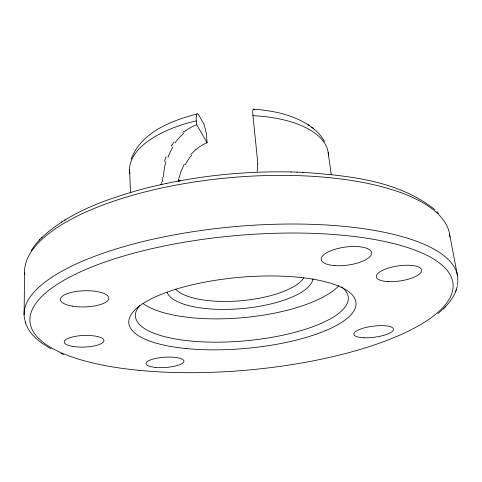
<?xml version="1.0" encoding="UTF-8"?>
<svg xmlns="http://www.w3.org/2000/svg" width="482" height="482" viewBox="0 0 482 482"><rect width="100%" height="100%" fill="white"/><g stroke="black" fill="none" stroke-linecap="round" stroke-linejoin="round"><path stroke-width="0.72" d="M24.1 314.722L24.558 272.354M457.773 283L457.9 281.241M457.388 285.778L456.147 290.23M178.201 180.961L180.943 171.628L184.335 164.049M164.513 161.518L166.007 156.879M437.969 313.547C445.386 307.432 452.399 300.166 455.852 291.02M455.508 291.965L456.49 289.278M131.188 159.102C141.19 132.152 171.598 120.572 197.21 113.909M171.231 145.962L171.851 144.962M31.053 250.706L35.535 244.32L40.018 239.313M190.848 154.499L195.867 149.498M41.41 237.897C69.414 211.652 107.022 198.976 143.293 188.872C193.463 175.912 245.531 170.465 297.304 172.116M39.301 240.042L42.121 237.174M443.458 308.685L444.097 308.046M445.091 307.04L445.742 306.389M182.859 132.309L183.811 131.532M61.226 222.329L62.027 221.841M64.57 220.25L65.359 219.768M160.5 184.708L160.904 184.618M166.404 183.431L166.772 183.353M290.875 171.929L291.236 171.941M302.877 172.345C348.233 175.611 398.036 180.25 434.866 209.682M296.912 172.104L303.305 172.363M253.387 109.167C272.933 110.583 293.128 114.644 309.625 125.736M60.907 353.366L63.546 354.439M51.152 348.775C40.301 342.895 29.3 334.701 25.395 322.458M311.613 127.176C316.921 130.953 321.482 135.924 324.543 141.696M308.016 124.591L313.276 128.363M436.794 211.502L438.566 213.339M195.933 149.577A41.392 40.313 60 0 1 207.103 142.762L196.529 124.332L196.228 120.313A14.599 2.916 78.8 0 1 196.204 116.987A11.707 2.344 78.8 0 1 196.246 116.391M449.573 234.174L457.532 275.812M328.176 152.529L331.255 174.749M253.731 109.245A16.575 2.332 79.3 0 0 253.11 109.396L253.068 109.462A12.098 1.699 79.3 0 0 252.972 109.709A14.484 2.036 79.3 0 0 252.743 111.45L252.737 111.631A10.809 1.518 79.3 0 0 252.737 112.21A13.454 1.892 79.3 0 0 252.905 115.162L257.894 164.061M207.115 142.786L206.38 133.586L204.145 124.585L199.048 115.457A14.701 2.94 78.8 0 0 197.921 114.059A11.743 2.344 78.8 0 0 197.698 113.921A14.665 2.934 78.8 0 0 196.849 114.21A11.719 2.344 78.8 0 0 196.698 114.445A14.623 2.922 78.8 0 0 196.252 116.403M129.562 169.55L130.526 192.788M25.721 322.609A217.641 70.414 -5.1 0 1 229.462 227.124A217.641 70.414 -5.1 0 1 457.798 280.638M457.46 283.573A217.641 70.414 -5.1 0 1 457.201 284.856M24.696 274.571A213.436 77.903 -5.1 0 1 230.938 177.599A213.436 77.903 -5.1 0 1 449.899 237.072M129.953 173.55A99.726 46.386 -5.1 0 1 196.27 120.874M252.954 115.698A99.726 46.386 -5.1 0 1 328.393 155.813M254.128 109.643A19.051 2.681 79.4 0 0 253.984 109.462L253.912 109.384A13.96 1.958 79.3 0 0 253.725 109.233M179.262 181.413A62.955 29.553 -5.1 0 1 178.207 180.828M180.654 180.895A69.089 32.836 -5.1 0 1 178.629 180.075M184.112 131.935A46.567 44.886 -68.6 0 1 196.65 124.699M185.329 164.633A52.526 49.037 -85.7 0 1 191.583 155.192M338.804 285.784A105.576 36.409 -5.1 0 1 243.085 317.668A105.576 36.409 -5.1 0 1 142.913 303.437M341.593 286.959A106.829 34.089 -5.1 0 1 245.471 340.816A106.829 34.089 -5.1 0 1 139.846 305.317M312.945 278.873A73.523 25.281 -5.1 0 1 242.573 308.54A73.523 25.281 -5.1 0 1 167.067 292.279M303.817 277.849A66.612 23.317 -5.1 0 1 241.012 300.738A66.612 23.317 -5.1 0 1 175.575 289.092M257.43 164.043A47.447 40.777 23 0 1 257.153 171.544M161.832 184.341A47.296 33.656 -60 0 1 161.524 182.244M162.53 181.756A43.055 28.715 -66.2 0 1 162.295 177.545M163.633 177.069A47.332 32.113 -65.4 0 1 165.88 161.645M167.911 157.403A52.984 42.404 -60.1 0 1 172.918 146.98M172.008 145.058A50.212 45.067 -58.9 0 1 173.972 142.16M175.002 142.925A51.688 47.128 -59.2 0 1 183.696 133.387M139.214 370.363A212.375 67.504 -5.1 0 0 453.086 284.603A212.375 67.504 -5.1 0 0 132.213 253.61A212.375 67.504 -5.1 0 0 139.214 370.363M387.92 281.602A22.931 7.585 -8.5 0 0 421.714 270.312A22.931 7.585 -8.5 0 0 387.401 268.408A22.931 7.585 -8.5 0 0 387.92 281.602M334.424 265.588A25.432 9.098 -7.7 0 0 371.634 252.893A25.432 9.098 -7.7 0 0 333.183 249.863A25.432 9.098 -7.7 0 0 334.424 265.588M155.584 367.392A19.015 5.133 -3.7 0 0 183.979 361.193A19.015 5.133 -3.7 0 0 155.451 358.488A19.015 5.133 -3.7 0 0 155.584 367.392M72.649 306.184A24.233 8.086 -1.7 0 0 108.824 298.135A24.233 8.086 -1.7 0 0 72.33 292.182A24.233 8.086 -1.7 0 0 72.649 306.184M363.868 337.768A19.967 5.567 -7.4 0 0 393.481 329.327A19.967 5.567 -7.4 0 0 363.645 328.073A19.967 5.567 -7.4 0 0 363.868 337.768M73.607 346.57A19.901 5.814 -2.1 0 0 103.973 340.786A19.901 5.814 -2.1 0 0 74.716 336.466A19.901 5.814 -2.1 0 0 73.607 346.57M186.16 348.54A114.041 35.674 -5.1 0 0 356.029 303.552A114.041 35.674 -5.1 0 0 185.004 286.621A114.041 35.674 -5.1 0 0 186.16 348.54"/></g></svg>
